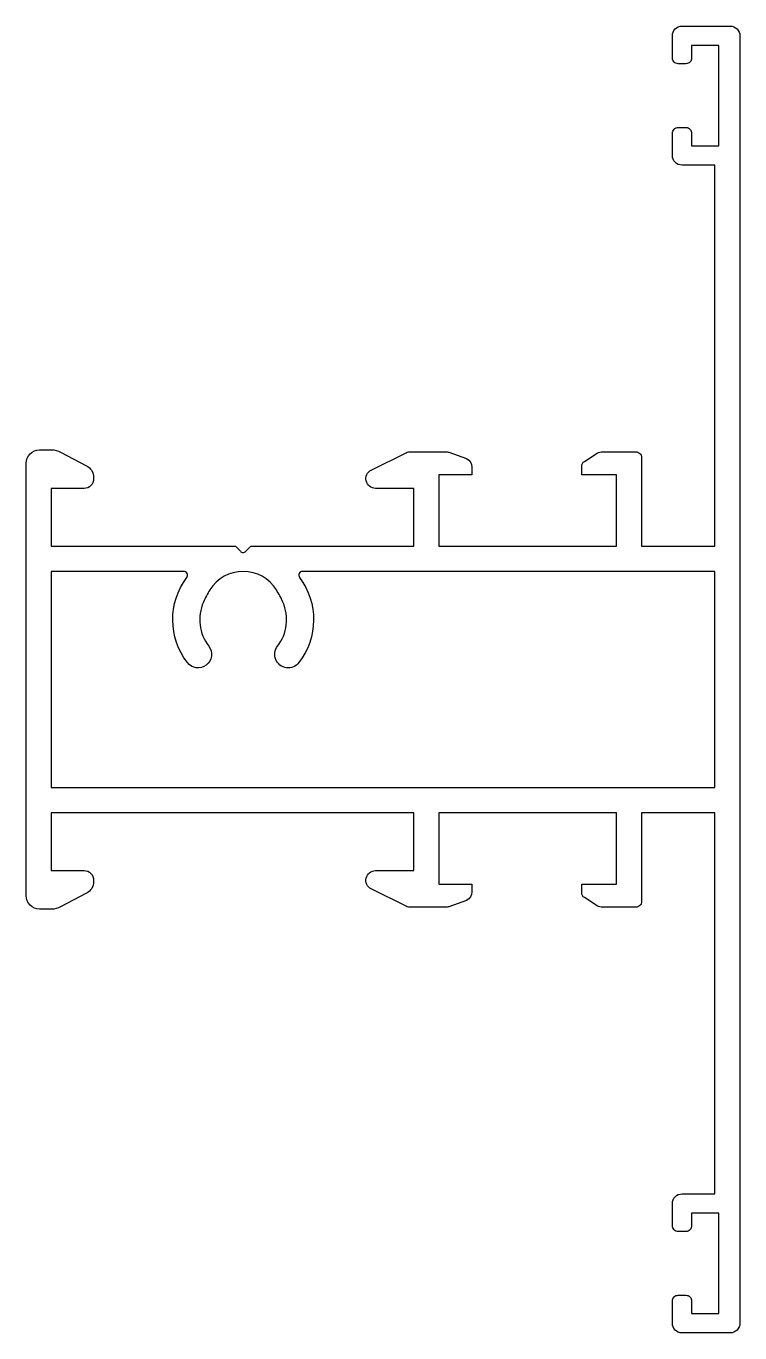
# Model space of a CAD drawing. Extents: x 154.6 to 191.6, y 172.8 to 240.5.
import ezdxf

# ---------------------------------------------------------------- set-up
doc = ezdxf.new("R2010")
doc.units = 0
doc.layers.get('0').update_dxf_attribs({"linetype": 'CONTINUOUS'})

msp = doc.modelspace()

# ---------------------------------------------------------------- linework, layer by layer
for points in [[(189.087, 178.352, -0.414214), (188.787, 178.052), (188.387, 178.052, -0.414214), (188.087, 178.352), (188.087, 179.502, -0.414214), (188.587, 180.002), (190.287, 180.002), (190.287, 199.752), (186.487, 199.752), (186.487, 195.152, -0.414214), (186.187, 194.852), (184.458, 194.852, -0.141985), (184.19, 194.929), (183.526, 195.349, -0.257108), (183.387, 195.603), (183.387, 196.052), (185.187, 196.052), (185.187, 199.752), (175.987, 199.752), (175.987, 196.052), (177.687, 196.052), (177.687, 195.651, -0.279558), (177.418, 195.207), (176.503, 194.881, -0.085871), (176.335, 194.852), (174.516, 194.852, -0.115609), (174.294, 194.904), (172.479, 195.804, -0.792742), (172.702, 196.752), (174.687, 196.752), (174.687, 199.752), (155.887, 199.752), (155.887, 196.752), (157.587, 196.752, -0.414214), (158.087, 196.252), (158.087, 196.193, -0.278588), (157.712, 195.574), (156.367, 194.867, -0.121594), (155.902, 194.752), (155.287, 194.752, -0.414214), (154.587, 195.452), (154.587, 217.852, -0.414214), (155.287, 218.552), (155.902, 218.552, -0.121594), (156.367, 218.437), (157.712, 217.73, -0.278588), (158.087, 217.11), (158.087, 217.052, -0.414214), (157.587, 216.552), (155.887, 216.552), (155.887, 213.552), (165.437, 213.552), (165.695, 213.293, 0.414214), (165.978, 213.293), (166.237, 213.552), (174.687, 213.552), (174.687, 216.552), (172.702, 216.552, -0.792742), (172.479, 217.5), (174.294, 218.4, -0.115609), (174.516, 218.452), (176.335, 218.452, -0.085871), (176.503, 218.423), (177.418, 218.096, -0.279558), (177.687, 217.653), (177.687, 217.252), (175.987, 217.252), (175.987, 213.552), (185.187, 213.552), (185.187, 217.252), (183.387, 217.252), (183.387, 217.701, -0.257108), (183.526, 217.954), (184.19, 218.374, -0.141985), (184.458, 218.452), (186.187, 218.452, -0.414214), (186.487, 218.152), (186.487, 213.552), (190.287, 213.552), (190.287, 233.302), (188.587, 233.302, -0.414214), (188.087, 233.802), (188.087, 234.952, -0.414214), (188.387, 235.252), (188.787, 235.252, -0.414214), (189.087, 234.952), (189.087, 234.302), (190.487, 234.302), (190.487, 239.502), (189.087, 239.502), (189.087, 238.852, -0.414214), (188.787, 238.552), (188.387, 238.552, -0.414214), (188.087, 238.852), (188.087, 240.002, -0.414214), (188.587, 240.502), (191.087, 240.502, -0.414214), (191.587, 240.002), (191.587, 207.202), (191.587, 173.302, -0.414214), (191.087, 172.802), (188.587, 172.802, -0.414214), (188.087, 173.302), (188.087, 174.452, -0.414214), (188.387, 174.752), (188.787, 174.752, -0.414214), (189.087, 174.452), (189.087, 173.802), (190.487, 173.802), (190.487, 179.002), (189.087, 179.002)], [(167.619, 208.379, 0.273813), (167.898, 210.654, 0.036372), (167.559, 211.297, 0.258699), (165.837, 212.252, 0.258699), (164.114, 211.297, 0.036372), (163.776, 210.654, 0.273813), (164.054, 208.379, -1), (162.945, 207.525, -0.335983), (162.909, 211.932, 0.616914), (162.749, 212.252), (155.887, 212.252), (155.887, 207.202), (155.887, 201.052), (190.287, 201.052), (190.287, 207.202), (190.287, 212.252), (168.924, 212.252, 0.616914), (168.764, 211.932, -0.335983), (168.728, 207.525, -1)]]:
    msp.add_lwpolyline(points, format="xyb", close=True)

doc.saveas('drawing.dxf')
